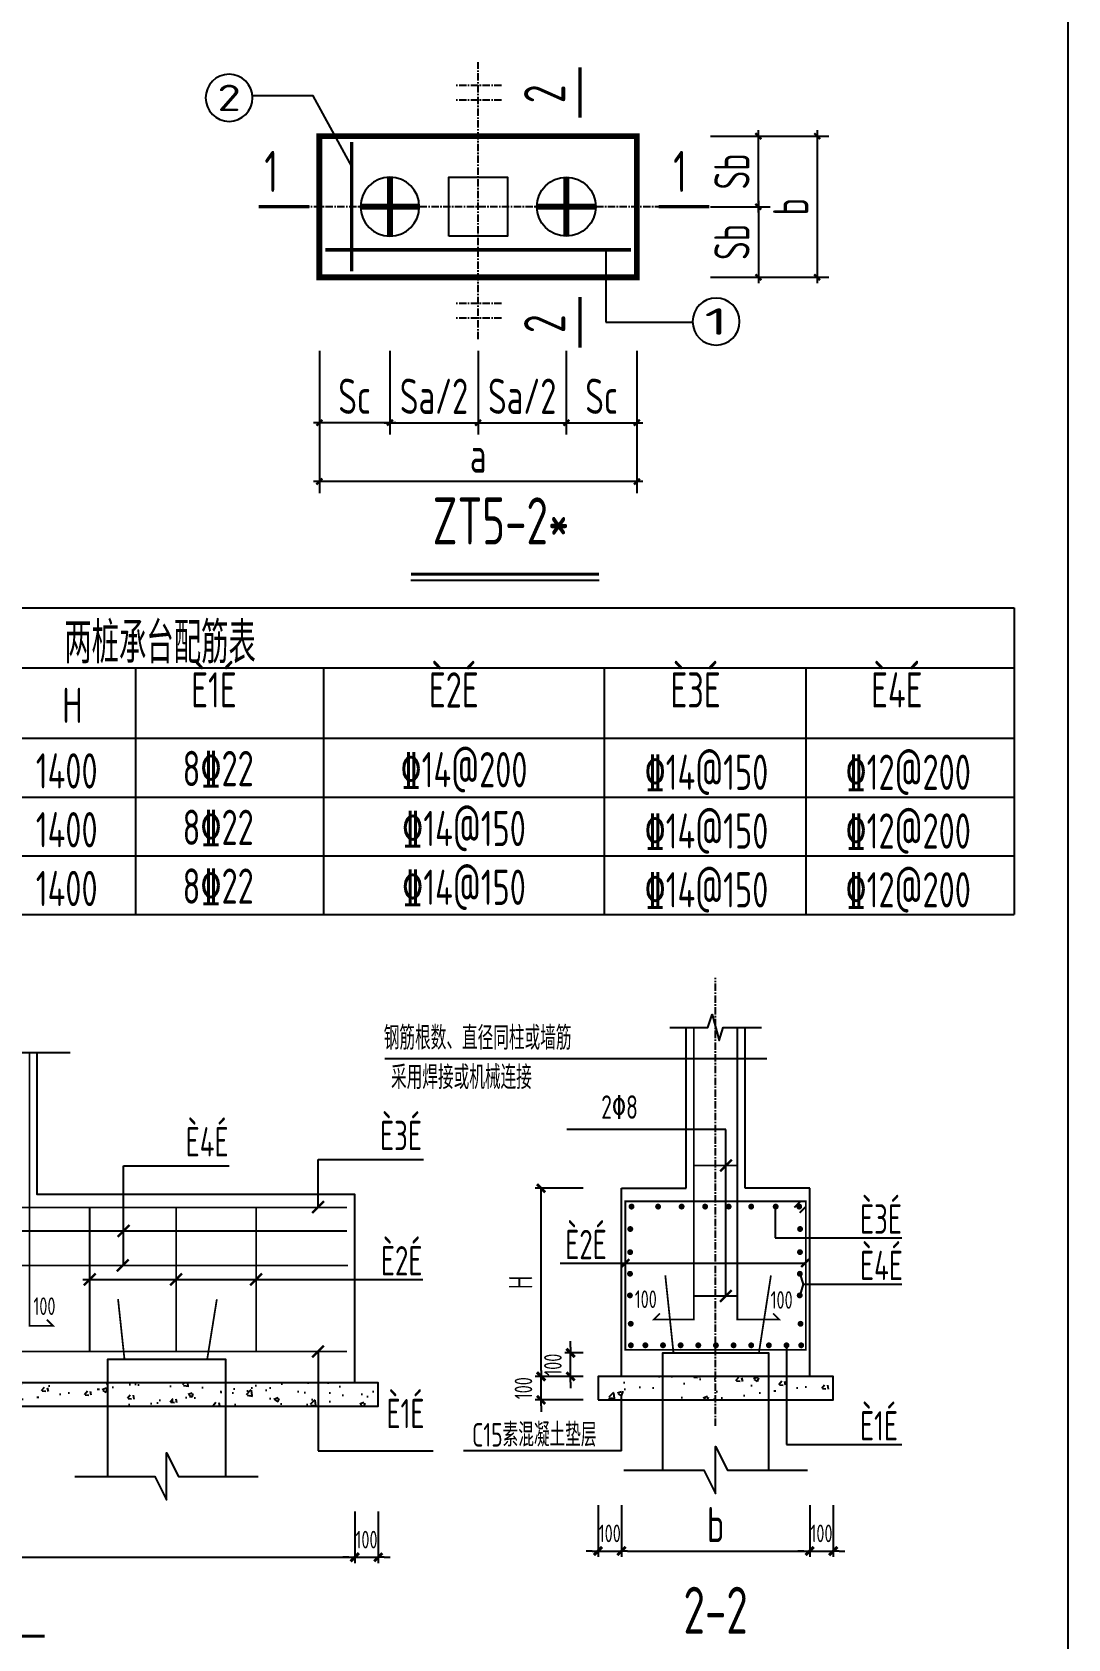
# Model space of a CAD drawing. Extents: x -57409 to 252654, y -8259 to 229119.
# Drawn here: x 235019 to 252632, y 173571 to 200903 of the extents above; entities that cross this region are included whole.
import ezdxf
from ezdxf.enums import TextEntityAlignment as Align

# ---------------------------------------------------------------- set-up
doc = ezdxf.new("R2010")
doc.units = 0
doc.header["$LTSCALE"] = 100
doc.header["$PDMODE"] = 35
doc.header["$PDSIZE"] = 200
doc.linetypes.add('CENTER', pattern=[2, 1.25, -0.25, 0.25, -0.25])
doc.layers.get('0').update_dxf_attribs({"linetype": 'CONTINUOUS'})
doc.layers.get('Defpoints').update_dxf_attribs({"linetype": 'CONTINUOUS'})
for name, color, linetype in [('AXIS', 3, 'CONTINUOUS'), ('AXIS_TEXT', 7, 'CONTINUOUS'), ('B-TEXT', 3, 'CONTINUOUS'), ('COLU1', 2, 'CONTINUOUS'), ('CT', 2, 'CONTINUOUS'), ('ct承台', 2, 'CONTINUOUS'), ('DIM', 3, 'CONTINUOUS'), ('DMARK', 7, 'CONTINUOUS'), ('NOTES', 7, 'CONTINUOUS'), ('paxis', 253, 'CENTER'), ('PILE2', 1, 'CONTINUOUS'), ('TEXT', 2, 'CONTINUOUS'), ('THICK', 6, 'CONTINUOUS'), ('THIN', 7, 'CONTINUOUS'), ('剪力墙', 5, 'CONTINUOUS'), ('大样线', 40, 'CONTINUOUS')]:
    doc.layers.add(name, color=color, linetype=linetype)
doc.layers.add('mis', color=31, linetype='CONTINUOUS', plot=False)
doc.layers.add('rein', color=6, linetype='ByLayer', lineweight=18)
doc.styles.add('COMPLEX', font='tssdeng.shx', dxfattribs={"width": 0.7, "bigfont": 'tssdchn.shx'})
doc.styles.add('Jgcad-DIM', font='tssdeng.shx', dxfattribs={"width": 0.7, "bigfont": 'tssdchn.shx'})
doc.styles.get("Standard").update_dxf_attribs({"font": 'tssdeng.shx', "width": 0.7, "bigfont": 'tssdchn.shx'})
doc.styles.add('TSSD_Dimension', font='tssdeng.shx', dxfattribs={"width": 0.7})
doc.dimstyles.new('TSSD_100_100', dxfattribs={"dimtxt": 300, "dimasz": 100, "dimexe": 100, "dimexo": 250, "dimgap": 100, "dimtad": 1, "dimdec": 0, "dimzin": 0, "dimdsep": 46, "dimtxsty": 'Jgcad-DIM', "dimblk": 'ARCHTICK', "dimblk1": 'ARCHTICK', "dimblk2": 'ARCHTICK', "dimsah": 1, "dimcen": 0, "dimdle": 100, "dimclre": 7, "dimclrt": 7, "dimadec": 3, "dimazin": 0, "dimtfac": 1, "dimtdec": 0, "dimtix": 1, "dimtmove": 2, "dimatfit": 3, "dimfxl": 1, "dimtolj": 1, "dimtzin": 0, "dimarcsym": 0})
doc.dimstyles.new('TSSD_50_100', dxfattribs={"dimtxt": 300, "dimasz": 100, "dimexe": 100, "dimexo": 250, "dimgap": 150, "dimtad": 1, "dimdec": 0, "dimlfac": 0.5, "dimzin": 0, "dimdsep": 46, "dimtxsty": 'TSSD_Dimension', "dimblk": '_tsdbk', "dimcen": 0, "dimdle": 100, "dimclrt": 7, "dimadec": 0, "dimazin": 0, "dimtfac": 1, "dimtdec": 0, "dimtix": 1, "dimtmove": 2, "dimatfit": 3, "dimldrblk": '_tsdbk', "dimfxl": 1, "dimtolj": 1, "dimtzin": 0, "dimarcsym": 0})

# ---------------------------------------------------------------- blocks, each defined once
blk = doc.blocks.new('_AXISO')
blk.add_circle((0, 0), 0.5)
at = {"layer": 'B-TEXT', "style": 'COMPLEX', "width": 1.450893}
blk.add_attdef('A', text='', height=0.56, dxfattribs=at).set_placement((0.249375, -0.28), (0.749375, -0.28), align=Align.FIT)
blk = doc.blocks.new('_ArchTick')
at = {"color": 0, "linetype": 'ByBlock', "const_width": 0.4}
blk.add_lwpolyline([(-0.5, -0.5), (0.5, 0.5)], dxfattribs=at)
blk = doc.blocks.new('*D3002')
at = {"layer": 'Defpoints', "color": 0}
for p in [(242603, 195682), (244103, 195682), (244103, 194259)]:
    blk.add_point(p, dxfattribs=at)
at = {"layer": 'DIM', "color": 7, "lineweight": -2}
for p, q in [((242603, 195482), (242603, 194059)), ((244103, 195482), (244103, 194059))]:
    blk.add_line(p, q, dxfattribs=at)
at = {"layer": 'DIM', "color": 0, "lineweight": -2}
blk.add_line((242503, 194259), (244203, 194259), dxfattribs=at)
at = {"layer": 'DIM', "color": 0, "lineweight": -2, "xscale": 100, "yscale": 100, "zscale": 100, "rotation": 180}
blk.add_blockref('_ArchTick', (242603, 194259), dxfattribs=at)
at = {"layer": 'DIM', "color": 0, "lineweight": -2, "xscale": 100, "yscale": 100, "zscale": 100}
blk.add_blockref('_ArchTick', (244103, 194259), dxfattribs=at)
at = {"layer": 'DIM', "color": 7, "insert": (243353, 194709), "char_height": 600, "attachment_point": 5, "style": 'Jgcad-DIM'}
blk.add_mtext('\\A1;Sa/2', dxfattribs=at)
blk = doc.blocks.new('*D3003')
at = {"layer": 'Defpoints', "color": 0}
for p in [(239903, 194682), (245303, 194682), (239903, 193259)]:
    blk.add_point(p, dxfattribs=at)
at = {"layer": 'DIM', "color": 7, "lineweight": -2}
for p, q in [((239903, 194482), (239903, 193059)), ((245303, 194482), (245303, 193059))]:
    blk.add_line(p, q, dxfattribs=at)
at = {"layer": 'DIM', "color": 0, "lineweight": -2}
blk.add_line((245403, 193259), (239803, 193259), dxfattribs=at)
at = {"layer": 'DIM', "color": 0, "lineweight": -2, "xscale": 100, "yscale": 100, "zscale": 100, "rotation": 180}
blk.add_blockref('_ArchTick', (239903, 193259), dxfattribs=at)
at = {"layer": 'DIM', "color": 0, "lineweight": -2, "xscale": 100, "yscale": 100, "zscale": 100}
blk.add_blockref('_ArchTick', (245303, 193259), dxfattribs=at)
at = {"layer": 'DIM', "color": 7, "insert": (242603, 193709), "char_height": 600, "attachment_point": 5, "style": 'Jgcad-DIM'}
blk.add_mtext('\\A1;a', dxfattribs=at)
blk = doc.blocks.new('*D3004')
at = {"layer": 'Defpoints', "color": 0}
for p in [(239903, 195682), (241103, 195682), (239903, 194259)]:
    blk.add_point(p, dxfattribs=at)
at = {"layer": 'DIM', "color": 7, "lineweight": -2}
for p, q in [((239903, 195482), (239903, 194059)), ((241103, 195482), (241103, 194059))]:
    blk.add_line(p, q, dxfattribs=at)
at = {"layer": 'DIM', "color": 0, "lineweight": -2}
blk.add_line((241203, 194259), (239803, 194259), dxfattribs=at)
at = {"layer": 'DIM', "color": 0, "lineweight": -2, "xscale": 100, "yscale": 100, "zscale": 100, "rotation": 180}
blk.add_blockref('_ArchTick', (239903, 194259), dxfattribs=at)
at = {"layer": 'DIM', "color": 0, "lineweight": -2, "xscale": 100, "yscale": 100, "zscale": 100}
blk.add_blockref('_ArchTick', (241103, 194259), dxfattribs=at)
at = {"layer": 'DIM', "color": 7, "insert": (240503, 194709), "char_height": 600, "attachment_point": 5, "style": 'Jgcad-DIM'}
blk.add_mtext('\\A1;Sc', dxfattribs=at)
blk = doc.blocks.new('*D3005')
at = {"layer": 'Defpoints', "color": 0}
for p in [(241103, 195682), (242603, 195682), (242603, 194259)]:
    blk.add_point(p, dxfattribs=at)
at = {"layer": 'DIM', "color": 7, "lineweight": -2}
for p, q in [((241103, 195482), (241103, 194059)), ((242603, 195482), (242603, 194059))]:
    blk.add_line(p, q, dxfattribs=at)
at = {"layer": 'DIM', "color": 0, "lineweight": -2}
blk.add_line((241003, 194259), (242703, 194259), dxfattribs=at)
at = {"layer": 'DIM', "color": 0, "lineweight": -2, "xscale": 100, "yscale": 100, "zscale": 100, "rotation": 180}
blk.add_blockref('_ArchTick', (241103, 194259), dxfattribs=at)
at = {"layer": 'DIM', "color": 0, "lineweight": -2, "xscale": 100, "yscale": 100, "zscale": 100}
blk.add_blockref('_ArchTick', (242603, 194259), dxfattribs=at)
at = {"layer": 'DIM', "color": 7, "insert": (241853, 194709), "char_height": 600, "attachment_point": 5, "style": 'Jgcad-DIM'}
blk.add_mtext('\\A1;Sa/2', dxfattribs=at)
blk = doc.blocks.new('zdy')
at = {"layer": 'PILE2', "const_width": 100}
for points in [[(0, -500), (0, 500)], [(500, 0), (-500, 0)]]:
    blk.add_lwpolyline(points, dxfattribs=at)
at = {"layer": 'PILE2'}
blk.add_circle((0, 0), 500, dxfattribs=at)
blk = doc.blocks.new('*D3006')
at = {"layer": 'Defpoints', "color": 0}
for p in [(244103, 195682), (245303, 195682), (245303, 194259)]:
    blk.add_point(p, dxfattribs=at)
at = {"layer": 'DIM', "color": 7, "lineweight": -2}
for p, q in [((244103, 195482), (244103, 194059)), ((245303, 195482), (245303, 194059))]:
    blk.add_line(p, q, dxfattribs=at)
at = {"layer": 'DIM', "color": 0, "lineweight": -2}
blk.add_line((244003, 194259), (245403, 194259), dxfattribs=at)
at = {"layer": 'DIM', "color": 0, "lineweight": -2, "xscale": 100, "yscale": 100, "zscale": 100, "rotation": 180}
blk.add_blockref('_ArchTick', (244103, 194259), dxfattribs=at)
at = {"layer": 'DIM', "color": 0, "lineweight": -2, "xscale": 100, "yscale": 100, "zscale": 100}
blk.add_blockref('_ArchTick', (245303, 194259), dxfattribs=at)
at = {"layer": 'DIM', "color": 7, "insert": (244703, 194709), "char_height": 600, "attachment_point": 5, "style": 'Jgcad-DIM'}
blk.add_mtext('\\A1;Sc', dxfattribs=at)
blk = doc.blocks.new('*D3007')
at = {"layer": 'Defpoints', "color": 0}
for p in [(246353, 199133, 0), (247369, 199133), (246353, 197933, 0)]:
    blk.add_point(p, dxfattribs=at)
at = {"layer": 'DIM', "color": 7, "lineweight": -2}
for p, q in [((246553, 199133), (247569, 199133)), ((246553, 197933), (247569, 197933))]:
    blk.add_line(p, q, dxfattribs=at)
at = {"layer": 'DIM', "color": 0, "lineweight": -2}
blk.add_line((247369, 197833), (247369, 199233), dxfattribs=at)
at = {"layer": 'DIM', "color": 0, "lineweight": -2, "xscale": 100, "yscale": 100, "zscale": 100}
for p, rotation in [((247369, 199133), 90), ((247369, 197933), 270)]:
    blk.add_blockref('_ArchTick', p, dxfattribs=dict(at, rotation=rotation))
at = {"layer": 'DIM', "color": 7, "insert": (246919, 198533), "char_height": 600, "attachment_point": 5, "rotation": 90, "style": 'Jgcad-DIM'}
blk.add_mtext('\\A1;Sb', dxfattribs=at)
blk = doc.blocks.new('*D3008')
at = {"layer": 'Defpoints', "color": 0}
for p in [(247353, 199133), (247353, 196733), (248369, 196733)]:
    blk.add_point(p, dxfattribs=at)
at = {"layer": 'DIM', "color": 7, "lineweight": -2}
for p, q in [((247553, 199133), (248569, 199133)), ((247553, 196733), (248569, 196733))]:
    blk.add_line(p, q, dxfattribs=at)
at = {"layer": 'DIM', "color": 0, "lineweight": -2}
blk.add_line((248369, 199233), (248369, 196633), dxfattribs=at)
at = {"layer": 'DIM', "color": 0, "lineweight": -2, "xscale": 100, "yscale": 100, "zscale": 100}
for p, rotation in [((248369, 199133), 90), ((248369, 196733), 270)]:
    blk.add_blockref('_ArchTick', p, dxfattribs=dict(at, rotation=rotation))
at = {"layer": 'DIM', "color": 7, "insert": (247919, 197933), "char_height": 600, "attachment_point": 5, "rotation": 90, "style": 'Jgcad-DIM'}
blk.add_mtext('\\A1;b', dxfattribs=at)
blk = doc.blocks.new('*D3009')
at = {"layer": 'Defpoints', "color": 0}
for p in [(246353, 197933), (246353, 196733), (247369, 196733)]:
    blk.add_point(p, dxfattribs=at)
at = {"layer": 'DIM', "color": 7, "lineweight": -2}
for p, q in [((246553, 197933), (247569, 197933)), ((246553, 196733), (247569, 196733))]:
    blk.add_line(p, q, dxfattribs=at)
at = {"layer": 'DIM', "color": 0, "lineweight": -2}
blk.add_line((247369, 198033), (247369, 196633), dxfattribs=at)
at = {"layer": 'DIM', "color": 0, "lineweight": -2, "xscale": 100, "yscale": 100, "zscale": 100}
for p, rotation in [((247369, 197933), 90), ((247369, 196733), 270)]:
    blk.add_blockref('_ArchTick', p, dxfattribs=dict(at, rotation=rotation))
at = {"layer": 'DIM', "color": 7, "insert": (246919, 197333), "char_height": 600, "attachment_point": 5, "rotation": 90, "style": 'Jgcad-DIM'}
blk.add_mtext('\\A1;Sb', dxfattribs=at)
blk = doc.blocks.new('_tsdbk')
blk.add_line((-1, 0), (0, 0))
at = {"const_width": 0.5}
blk.add_lwpolyline([(-0.7, -0.7), (0.7, 0.7)], dxfattribs=at)
blk = doc.blocks.new('*D3010')
at = {"layer": 'Defpoints', "color": 0}
for p in [(227705, 175986), (240505, 175986), (240505, 174959)]:
    blk.add_point(p, dxfattribs=at)
at = {"layer": 'DIM', "color": 0, "lineweight": -2}
for p, q in [((227705, 175736), (227705, 174859)), ((240505, 175736), (240505, 174859)), ((227805, 174959), (240405, 174959))]:
    blk.add_line(p, q, dxfattribs=at)
at = {"layer": 'DIM', "color": 0, "lineweight": -2, "xscale": 100, "yscale": 100, "zscale": 100, "rotation": 180}
blk.add_blockref('_tsdbk', (227705, 174959), dxfattribs=at)
at = {"layer": 'DIM', "color": 0, "lineweight": -2, "xscale": 100, "yscale": 100, "zscale": 100}
blk.add_blockref('_tsdbk', (240505, 174959), dxfattribs=at)
at = {"layer": 'DIM', "color": 7, "insert": (234105, 175409), "char_height": 600, "attachment_point": 5, "style": 'TSSD_Dimension'}
blk.add_mtext('\\A1;a', dxfattribs=at)
blk = doc.blocks.new('*D3015')
at = {"layer": 'Defpoints', "color": 0}
for p in [(240505, 175986), (240905, 175986), (240905, 174959)]:
    blk.add_point(p, dxfattribs=at)
at = {"layer": 'DIM', "color": 0, "lineweight": -2}
for p, q in [((240505, 175736), (240505, 174859)), ((240905, 175736), (240905, 174859)), ((240405, 174959), (240305, 174959)), ((240505, 174959), (240905, 174959)), ((241005, 174959), (241105, 174959))]:
    blk.add_line(p, q, dxfattribs=at)
at = {"layer": 'DIM', "color": 0, "lineweight": -2, "xscale": 100, "yscale": 100, "zscale": 100}
blk.add_blockref('_tsdbk', (240505, 174959), dxfattribs=at)
at = {"layer": 'DIM', "color": 0, "lineweight": -2, "xscale": 100, "yscale": 100, "zscale": 100, "rotation": 180}
blk.add_blockref('_tsdbk', (240905, 174959), dxfattribs=at)
at = {"layer": 'DIM', "color": 7, "insert": (240705, 175259), "char_height": 300, "attachment_point": 5, "style": 'TSSD_Dimension'}
blk.add_mtext('\\A1;100', dxfattribs=at)
blk = doc.blocks.new('*D3016')
at = {"layer": 'Defpoints', "color": 0}
for p in [(248242, 176093), (248642, 176093), (248642, 175065)]:
    blk.add_point(p, dxfattribs=at)
at = {"layer": 'DIM', "color": 0, "lineweight": -2}
for p, q in [((248242, 175843), (248242, 174965)), ((248642, 175843), (248642, 174965)), ((248142, 175065), (248042, 175065)), ((248242, 175065), (248642, 175065)), ((248742, 175065), (248842, 175065))]:
    blk.add_line(p, q, dxfattribs=at)
at = {"layer": 'DIM', "color": 0, "lineweight": -2, "xscale": 100, "yscale": 100, "zscale": 100}
blk.add_blockref('_tsdbk', (248242, 175065), dxfattribs=at)
at = {"layer": 'DIM', "color": 0, "lineweight": -2, "xscale": 100, "yscale": 100, "zscale": 100, "rotation": 180}
blk.add_blockref('_tsdbk', (248642, 175065), dxfattribs=at)
at = {"layer": 'DIM', "color": 7, "insert": (248442, 175365), "char_height": 300, "attachment_point": 5, "style": 'TSSD_Dimension'}
blk.add_mtext('\\A1;100', dxfattribs=at)
blk = doc.blocks.new('*D3017')
at = {"layer": 'Defpoints', "color": 0}
for p in [(243674, 181235), (244642, 181235), (244642, 178035)]:
    blk.add_point(p, dxfattribs=at)
at = {"layer": 'DIM', "color": 0, "lineweight": -2}
for p, q in [((244392, 181235), (243574, 181235)), ((243674, 178135), (243674, 181135)), ((244392, 178035), (243574, 178035))]:
    blk.add_line(p, q, dxfattribs=at)
at = {"layer": 'DIM', "color": 0, "lineweight": -2, "xscale": 100, "yscale": 100, "zscale": 100}
for p, rotation in [((243674, 181235), 90), ((243674, 178035), 270)]:
    blk.add_blockref('_tsdbk', p, dxfattribs=dict(at, rotation=rotation))
at = {"layer": 'DIM', "color": 7, "insert": (243324, 179635), "char_height": 400, "attachment_point": 5, "rotation": 90, "style": 'TSSD_Dimension'}
blk.add_mtext('\\A1;H', dxfattribs=at)
blk = doc.blocks.new('*D3018')
at = {"layer": 'Defpoints', "color": 0}
for p in [(244175, 178435), (244642, 178435), (244642, 178035)]:
    blk.add_point(p, dxfattribs=at)
at = {"layer": 'DIM', "color": 0, "lineweight": -2}
for p, q in [((244175, 178535), (244175, 178635)), ((244392, 178435), (244075, 178435)), ((244175, 178035), (244175, 178435)), ((244392, 178035), (244075, 178035)), ((244175, 177935), (244175, 177835))]:
    blk.add_line(p, q, dxfattribs=at)
at = {"layer": 'DIM', "color": 0, "lineweight": -2, "xscale": 100, "yscale": 100, "zscale": 100}
for p, rotation in [((244175, 178435), 270), ((244175, 178035), 90)]:
    blk.add_blockref('_tsdbk', p, dxfattribs=dict(at, rotation=rotation))
at = {"layer": 'DIM', "color": 7, "insert": (243875, 178235), "char_height": 300, "attachment_point": 5, "rotation": 90, "style": 'TSSD_Dimension'}
blk.add_mtext('\\A1;100', dxfattribs=at)
blk = doc.blocks.new('*D3019')
at = {"layer": 'Defpoints', "color": 0}
for p in [(243674, 178035), (244642, 178035), (244642, 177635)]:
    blk.add_point(p, dxfattribs=at)
at = {"layer": 'DIM', "color": 0, "lineweight": -2}
for p, q in [((243674, 178135), (243674, 178235)), ((244392, 178035), (243574, 178035)), ((243674, 177635), (243674, 178035)), ((244392, 177635), (243574, 177635)), ((243674, 177535), (243674, 177435))]:
    blk.add_line(p, q, dxfattribs=at)
at = {"layer": 'DIM', "color": 0, "lineweight": -2, "xscale": 100, "yscale": 100, "zscale": 100}
for p, rotation in [((243674, 178035), 270), ((243674, 177635), 90)]:
    blk.add_blockref('_tsdbk', p, dxfattribs=dict(at, rotation=rotation))
at = {"layer": 'DIM', "color": 7, "insert": (243374, 177835), "char_height": 300, "attachment_point": 5, "rotation": 90, "style": 'TSSD_Dimension'}
blk.add_mtext('\\A1;100', dxfattribs=at)
blk = doc.blocks.new('*D3020')
at = {"layer": 'Defpoints', "color": 0}
for p in [(244642, 176093), (245042, 176093), (245042, 175065)]:
    blk.add_point(p, dxfattribs=at)
at = {"layer": 'DIM', "color": 0, "lineweight": -2}
for p, q in [((244642, 175843), (244642, 174965)), ((245042, 175843), (245042, 174965)), ((244542, 175065), (244442, 175065)), ((244642, 175065), (245042, 175065)), ((245142, 175065), (245242, 175065))]:
    blk.add_line(p, q, dxfattribs=at)
at = {"layer": 'DIM', "color": 0, "lineweight": -2, "xscale": 100, "yscale": 100, "zscale": 100}
blk.add_blockref('_tsdbk', (244642, 175065), dxfattribs=at)
at = {"layer": 'DIM', "color": 0, "lineweight": -2, "xscale": 100, "yscale": 100, "zscale": 100, "rotation": 180}
blk.add_blockref('_tsdbk', (245042, 175065), dxfattribs=at)
at = {"layer": 'DIM', "color": 7, "insert": (244842, 175365), "char_height": 300, "attachment_point": 5, "style": 'TSSD_Dimension'}
blk.add_mtext('\\A1;100', dxfattribs=at)
blk = doc.blocks.new('*D3021')
at = {"layer": 'Defpoints', "color": 0}
for p in [(245042, 176093), (248242, 176093), (248242, 175065)]:
    blk.add_point(p, dxfattribs=at)
at = {"layer": 'DIM', "color": 0, "lineweight": -2}
for p, q in [((245042, 175843), (245042, 174965)), ((248242, 175843), (248242, 174965)), ((245142, 175065), (248142, 175065))]:
    blk.add_line(p, q, dxfattribs=at)
at = {"layer": 'DIM', "color": 0, "lineweight": -2, "xscale": 100, "yscale": 100, "zscale": 100, "rotation": 180}
blk.add_blockref('_tsdbk', (245042, 175065), dxfattribs=at)
at = {"layer": 'DIM', "color": 0, "lineweight": -2, "xscale": 100, "yscale": 100, "zscale": 100}
blk.add_blockref('_tsdbk', (248242, 175065), dxfattribs=at)
at = {"layer": 'DIM', "color": 7, "insert": (246642, 175515), "char_height": 600, "attachment_point": 5, "style": 'TSSD_Dimension'}
blk.add_mtext('\\A1;b', dxfattribs=at)

msp = doc.modelspace()

# ---------------------------------------------------------------- hatches: boundary and pattern name
at = {"layer": 'ct承台'}
h = msp.add_hatch(dxfattribs=at)
h.set_pattern_fill('AR-CONC', color=256, scale=4, style=0)
h.set_pattern_definition([(50, (-684552.2, -5351921.45), (728.738676, -63.75634), [76.2, -838.2]), (355, (-684552.2, -5351921.45), (-140.9713, 764.22657), [60.96, -670.56]), (100.451, (-684491.46, -5351926.76), (587.77001, 700.46675), [64.76, -712.36]), (46.1842, (-684552.2, -5351718.25), (1084.31616, -168.16931), [114.3, -1257.3]), (96.6356, (-684461.8, -5351732.3), (949.61694, 989.70222), [97.14, -1068.54]), (351.184, (-684552.2, -5351718.2), (949.61842, 989.70047), [91.44, -1005.84]), (21, (-684450.6, -5351769.05), (606.45952, -409.062074), [76.2, -838.2]), (326, (-684450.6, -5351769.05), (247.20811, 736.75186), [60.96, -670.56]), (71.4514, (-684400.05, -5351803.1), (853.66596, 327.69143), [64.76, -712.36]), (37.5, (-684552.2, -5351921.45), (12.354413, 338.220155), [0, -662.432, 0, -680.72, 0, -673.1]), (7.5, (-684552.2, -5351921.45), (267.27865, 400.7223), [0, -388.112, 0, -647.192, 0, -256.54]), (327.5, (-684778.76, -5351921.45), (542.362381, -22.914976), [0, -254, 0, -792.48, 0, -1051.56]), (317.5, (-684880.36, -5351921.45), (592.516726, 101.705964), [0, -330.2, 0, -526.288, 0, -746.76])])
h.paths.add_polyline_path([(244641.9, 177635), (248641.9, 177635), (248641.9, 178035), (244641.9, 178035)])
h = msp.add_hatch(dxfattribs=at)
h.set_pattern_fill('AR-CONC', color=256, scale=4, style=0)
h.set_pattern_definition([(50, (-697089, -5352027.8), (728.738676, -63.75634), [76.2, -838.2]), (355, (-697089, -5352027.8), (-140.9713, 764.22657), [60.96, -670.56]), (100.451, (-697028.3, -5352033.14), (587.77001, 700.46675), [64.76, -712.36]), (46.1842, (-697089, -5351824.6), (1084.31616, -168.16931), [114.3, -1257.3]), (96.6356, (-696998.6, -5351838.6), (949.61694, 989.70222), [97.14, -1068.54]), (351.184, (-697089, -5351824.6), (949.61842, 989.70047), [91.44, -1005.84]), (21, (-696987.4, -5351875.4), (606.45952, -409.062074), [76.2, -838.2]), (326, (-696987.4, -5351875.4), (247.20811, 736.75186), [60.96, -670.56]), (71.4514, (-696936.9, -5351909.5), (853.66596, 327.69143), [64.76, -712.36]), (37.5, (-697089, -5352027.83), (12.354413, 338.220155), [0, -662.432, 0, -680.72, 0, -673.1]), (7.5, (-697089, -5352027.83), (267.27865, 400.7223), [0, -388.112, 0, -647.192, 0, -256.54]), (327.5, (-697315.58, -5352027.83), (542.362381, -22.914976), [0, -254, 0, -792.48, 0, -1051.56]), (317.5, (-697417.2, -5352027.83), (592.516726, 101.705964), [0, -330.2, 0, -526.288, 0, -746.76])])
h.paths.add_polyline_path([(227305.1, 177528.6), (240905.1, 177528.6), (240905.1, 177928.6), (227305.1, 177928.6)])

# ---------------------------------------------------------------- linework, layer by layer
for p, q in [((225082.1, 191109), (251720.3, 191109)), ((251720.3, 191109), (251720.3, 188891.4)), ((225082.1, 190091.4), (251720.3, 190091.4)), ((236776.1, 190091.4), (236776.1, 188891.4)), ((239976.1, 190091.4), (239976.1, 188891.4)), ((244744.8, 190091.4), (244744.8, 188891.4)), ((248176.2, 190091.4), (248176.2, 188891.4)), ((225082.1, 188891.4), (251720.3, 188891.4)), ((225082.1, 188891.4), (251720.3, 188891.4)), ((236776.1, 188891.4), (236776.1, 185891.4)), ((239976.1, 188891.4), (239976.1, 185891.4)), ((244744.8, 188891.4), (244744.8, 185891.4)), ((248176.2, 188891.4), (248176.2, 185891.4)), ((251720.3, 188891.4), (251720.3, 185891.4)), ((225082.1, 187891.4), (251720.3, 187891.4)), ((225082.1, 186891.4), (251720.3, 186891.4)), ((225082.1, 185891.4), (251720.3, 185891.4)), ((245039.2, 176770.1, -1522.3), (245039.2, 177715.5, -1522.3)), ((245039.2, 176770.1, -1522.3), (242356.2, 176770.1, -1522.3))]:
    msp.add_line(p, q)
at = {"layer": 'COLU1', "elevation": 0}
msp.add_lwpolyline([(242103, 197433.2), (242103, 198433.2), (243103, 198433.2), (243103, 197433.2)], close=True, dxfattribs=at)
at = {"layer": 'CT', "color": 2, "const_width": 100}
msp.add_lwpolyline([(245303, 199133.2), (245303, 196733.2), (239903, 196733.2), (239903, 199133.2)], close=True, dxfattribs=at)
at = {"layer": 'mis'}
msp.add_lwpolyline([(23132, 229118.7), (252632, 229118.7), (252632, -6908), (23132, -6908)], close=True, dxfattribs=at)
at = {"layer": 'paxis'}
for p, q in [((242603, 195677.7), (242603, 200392.8)), ((246533.5, 197933.2), (238872.4, 197933.2)), ((246641.9, 177192, -761.2), (246641.9, 184816.2, -761.2))]:
    msp.add_line(p, q, dxfattribs=at)
at = {"layer": 'rein'}
for points, const_width in [([(240453.4, 196833.2), (240453.4, 199033.2)], 60), ([(240003, 197197.9), (245203, 197197.9)], 60), ([(235269, 179001.7), (235375.1, 178895.6), (234975.1, 178895.6), (234975.1, 183543.3)], 30), ([(236588.8, 178328.6), (236479.5, 179353.2)], 30), ([(237996, 178328.6), (238159.8, 179348.1)], 30)]:
    msp.add_lwpolyline(points, dxfattribs=dict(at, const_width=const_width))
at = {"layer": 'rein', "const_width": 30}
for points, elevation in [([(245695.9, 179108.1), (245589.8, 179002), (246271.9, 179002), (246271.9, 183972.4)], -761.2), ([(247618.9, 179108.1), (247725, 179002), (247011.9, 179002), (247011.9, 183972.4)], -761.2), ([(246271.9, 181623.3), (247011.9, 181623.3)], -761.2), ([(245098.5, 181014.4), (248174.9, 181014.4)], -1522.3), ([(247981.1, 180910.5), (248085.1, 181014.4), (248176.9, 181014.4), (248176.9, 178487.9), (245106.9, 178487.9), (245106.9, 181014.4), (248176.9, 181014.4), (248176.9, 180922.5), (248073, 180818.6)], -1522.3), ([(227835.1, 180908), (240375.1, 180908)], -761.2), ([(235997.7, 178458.6), (235997.7, 180908)], -761.2), ([(237467.7, 178458.6), (237467.7, 180908)], -761.2), ([(238827.8, 178458.6), (238827.8, 180908)], -761.2), ([(227835.1, 180509.2), (240375.1, 180509.2)], -761.2), ([(227847.5, 179923.6), (240387.5, 179923.6)], -761.2), ([(245925.6, 178435), (245786.3, 179752.9)], -761.2), ([(247377.9, 178435), (247582.5, 179752.9)], -761.2), ([(246271.9, 179402.7), (247011.9, 179402.7)], -761.2), ([(227835.1, 178458.6), (240375.1, 178458.6)], -761.2)]:
    msp.add_lwpolyline(points, dxfattribs=dict(at, elevation=elevation))
at = {"layer": 'rein', "const_width": 50, "elevation": -761.2}
for points in [[(245186.7, 180924.2, -1), (245236.7, 180924.2, -1)], [(245638.6, 180924.2, -1), (245688.6, 180924.2, -1)], [(246038.6, 180924.2, -1), (246088.6, 180924.2, -1)], [(246438.6, 180924.2, -1), (246488.6, 180924.2, -1)], [(246838.6, 180924.2, -1), (246888.6, 180924.2, -1)], [(247222.1, 180924.2, -1), (247272.1, 180924.2, -1)], [(247638.6, 180924.2, -1), (247688.6, 180924.2, -1)], [(248038.6, 180924.2, -1), (248088.6, 180924.2, -1)], [(245165.8, 180542.9, 1), (245215.8, 180542.9, 1)], [(248053.6, 180542.9, 1), (248103.6, 180542.9, 1)], [(245163.7, 180149.7, 1), (245213.7, 180149.7, 1)], [(248051.4, 180149.7, 1), (248101.4, 180149.7, 1)], [(245161.5, 179781.5, 1), (245211.5, 179781.5, 1)], [(248049.3, 179781.5, 1), (248099.3, 179781.5, 1)], [(245159.4, 179413.3, 1), (245209.4, 179413.3, 1)], [(248047.1, 179413.3, 1), (248097.1, 179413.3, 1)], [(245173.8, 178931, 1), (245223.8, 178931, 1)], [(248061.5, 178931, 1), (248111.5, 178931, 1)], [(245176, 178564.6, 1), (245226, 178564.6, 1)], [(245422.2, 178564.6, 1), (245472.2, 178564.6, 1)], [(245722.2, 178564.6, 1), (245772.2, 178564.6, 1)], [(246022.2, 178564.6, 1), (246072.2, 178564.6, 1)], [(246322.2, 178564.6, 1), (246372.2, 178564.6, 1)], [(246622.2, 178564.6, 1), (246672.2, 178564.6, 1)], [(246922.2, 178564.6, 1), (246972.2, 178564.6, 1)], [(247222.2, 178564.6, 1), (247272.2, 178564.6, 1)], [(247522.2, 178564.6, 1), (247572.2, 178564.6, 1)], [(247822.2, 178564.6, 1), (247872.2, 178564.6, 1)], [(248072.2, 178564.6, 1), (248122.2, 178564.6, 1)]]:
    msp.add_lwpolyline(points, format="xyb", close=True, dxfattribs=at)
at = {"layer": 'THICK'}
msp.add_line((241459.4, 191583, 761.2), (244659.4, 191583, 761.2), dxfattribs=at)
for points, const_width in [([(244334.8, 199445.6), (244334.8, 200306.7)], 60), ([(239733.5, 197933.2), (238872.4, 197933.2)], 60), ([(245672.4, 197933.2), (246533.5, 197933.2)], 60), ([(244334.8, 195534.9), (244334.8, 196395.9)], 60), ([(232833.8, 173618.8), (235233.8, 173618.8)], 50)]:
    msp.add_lwpolyline(points, dxfattribs=dict(at, const_width=const_width))
at = {"layer": 'THICK', "const_width": 50, "elevation": 761.2}
msp.add_lwpolyline([(241459.4, 191683), (244659.4, 191683)], dxfattribs=at)
at = {"layer": 'THIN', "linetype": 'CENTER'}
for p, q in [((243003, 199992.8), (242203, 199992.8)), ((243003, 199742.8), (242203, 199742.8)), ((243003, 196288), (242203, 196288)), ((243003, 196038), (242203, 196038))]:
    msp.add_line(p, q, dxfattribs=at)
at = {"layer": 'THIN'}
for p, q in [((244772.3, 197197.9), (244772.3, 195968.9)), ((244772.3, 195968.9), (246251.1, 195968.9)), ((246141.9, 181235, -761.2), (246141.9, 183972.4, -761.2)), ((247141.9, 181235, -761.2), (247141.9, 183972.4, -761.2)), ((246817.2, 182235, -761.2), (244114.3, 182235, -761.2)), ((246817.2, 179402.7, -761.2), (246817.2, 182235, -761.2)), ((236574.6, 181618, -761.2), (238370.6, 181618, -761.2)), ((236574.6, 179923.6, -761.2), (236574.6, 181618, -761.2)), ((239880.2, 181725.1), (241676.3, 181725.1)), ((239880.2, 180908), (239880.2, 181725.1)), ((245041.9, 178035, -761.2), (245041.9, 181235, -761.2)), ((245041.9, 181235, -761.2), (246141.9, 181235, -761.2)), ((248241.9, 181235, -761.2), (247141.9, 181235, -761.2)), ((248241.9, 178035, -761.2), (248241.9, 181235, -761.2)), ((247653.6, 180942.4, -761.2), (247653.6, 180394.8, -761.2)), ((247653.6, 180394.8, -761.2), (249807.6, 180394.8, -761.2)), ((243997.4, 179961.9, -761.2), (248164.7, 179961.9, -761.2)), ((235879.8, 179685.6, -761.2), (239439.1, 179685.6, -761.2)), ((239297, 179685.6, -761.2), (241660.2, 179685.6, -761.2)), ((248128.6, 179605.6, -761.2), (249807.6, 179605.6, -761.2)), ((247847, 178565, -761.2), (247847, 176878.2, -761.2)), ((239880.2, 178458.6), (239880.2, 176771.8)), ((247847, 176878.2, -761.2), (249807.6, 176878.2, -761.2)), ((239880.2, 176771.8), (241840.8, 176771.8))]:
    msp.add_line(p, q, dxfattribs=at)
for points in [[(240453.4, 198615.9), (239797.5, 199821.5), (238767, 199821.5)], [(232545.1, 183543.3), (233905.1, 183543.3), (234105.1, 183143.3), (234105.1, 183943.3), (234305.1, 183543.3), (235665.1, 183543.3)], [(240505.1, 177928.6), (240505.1, 181128.6), (235305.1, 181128.6), (235105.1, 181128.6), (235105.1, 183543.3)], [(236305.1, 176335), (236305.1, 178328.6), (238305.1, 178328.6), (238305.1, 176335)], [(235745.1, 176335), (237105.1, 176335), (237305.1, 175935), (237305.1, 176735), (237505.1, 176335), (238865.1, 176335)]]:
    msp.add_lwpolyline(points, dxfattribs=at)
for points, elevation in [([(245861.9, 183972.4), (246511.9, 183972.4), (246581.9, 184192.4), (246701.9, 183752.4), (246771.9, 183972.4), (247421.9, 183972.4)], -1522.3), ([(241016.7, 183444.7), (247511.9, 183444.7)], -761.2), ([(245741.9, 176441.4), (245741.9, 178435), (247541.9, 178435), (247541.9, 176441.4)], -761.2), ([(245081.9, 176441.4), (246441.9, 176441.4), (246641.9, 176041.4), (246641.9, 176841.4), (246841.9, 176441.4), (248201.9, 176441.4)], -761.2)]:
    msp.add_lwpolyline(points, dxfattribs=dict(at, elevation=elevation))
at = {"layer": 'THIN', "const_width": 40, "elevation": -761.2}
for points in [[(246717.2, 181523.3), (246917.2, 181723.3)], [(236474.6, 180409.2), (236674.6, 180609.2)], [(236461, 179823.6), (236661, 180023.6)], [(245039, 179894), (245174.8, 180029.7)], [(248096.8, 179894), (248232.5, 180029.7)], [(235897.7, 179585.6), (236097.7, 179785.6)], [(237367.7, 179585.6), (237567.7, 179785.6)], [(238727.8, 179585.6), (238927.8, 179785.6)], [(246717.2, 179302.7), (246917.2, 179502.7)]]:
    msp.add_lwpolyline(points, dxfattribs=at)
at = {"layer": 'THIN', "const_width": 40}
for points in [[(239780.2, 180815.7), (239980.2, 181015.7)], [(239780.2, 178358.6), (239980.2, 178558.6)]]:
    msp.add_lwpolyline(points, dxfattribs=at)
at = {"layer": 'THIN', "elevation": -761.2}
msp.add_lwpolyline([(244641.9, 177635), (248641.9, 177635), (248641.9, 178035), (244641.9, 178035)], close=True, dxfattribs=at)
at = {"layer": 'THIN'}
msp.add_lwpolyline([(227305.1, 177528.6), (240905.1, 177528.6), (240905.1, 177928.6), (227305.1, 177928.6)], close=True, dxfattribs=at)
at = {"layer": '大样线'}
for p, q in [((248128.6, 179605.6, -761.2), (248072.1, 179413.3, -761.2)), ((248074.3, 179781.5, -761.2), (248128.6, 179605.6, -761.2))]:
    msp.add_line(p, q, dxfattribs=at)

# ---------------------------------------------------------------- block references
at = {"layer": 'AXIS', "linetype": 'ByBlock'}
ref = msp.add_blockref('_AXISO', (238368.7, 199785.4), dxfattribs=dict(at, xscale=-800, yscale=800, zscale=800, rotation=180))
ref.add_attrib('A', '2', dxfattribs={"layer": 'AXIS_TEXT', "height": 448, "style": 'COMPLEX', "width": 1.658163}).set_placement((238168.7, 199561.4), (238568.7, 199561.4), align=Align.FIT)
ref = msp.add_blockref('_AXISO', (246650.9, 195979.8), dxfattribs=dict(at, xscale=-800, yscale=800, zscale=800, rotation=180))
ref.add_attrib('A', '1', dxfattribs={"layer": 'AXIS_TEXT', "height": 448, "style": 'COMPLEX', "width": 2.579365}).set_placement((246450.9, 195755.8), (246850.9, 195755.8), align=Align.FIT)
at = {"layer": '剪力墙', "xscale": -1}
msp.add_blockref('zdy', (241103, 197933.2, 0), dxfattribs=at)
at = {"layer": '剪力墙'}
msp.add_blockref('zdy', (244103, 197933.2, 0), dxfattribs=at)

# ---------------------------------------------------------------- texts
at = {"layer": 'DMARK', "width": 0.7}
msp.add_text('C15素混凝土垫层', height=400, dxfattribs=at).set_placement((242500.2, 176841.7, -1522.3))
at = {"layer": 'NOTES', "width": 0.7}
for s, height, p in [('钢筋根数、直径同柱或墙筋', 400, (240998.6, 183593, -761.2)), ('采用焊接或机械连接', 400, (241122.4, 182922.7, -761.2)), ('%%2004%%201', 500, (237629.2, 181776.4, -761.2)), ('%%2003%%201', 500, (240934.8, 181883.5)), ('%%2003%%201', 500, (249097.1, 180461.7, -761.2)), ('%%2002%%201', 500, (244084.2, 180028.8, -761.2)), ('%%2002%%201', 500, (240949.6, 179752.6, -761.2)), ('%%2004%%201', 500, (249097.1, 179672.6, -761.2)), ('%%2001%%201', 500, (249097.1, 176945.1, -761.2))]:
    msp.add_text(s, height=height, dxfattribs=at).set_placement(p)
for s, height, p in [('2%%1308', 400, (245320.7, 182297.8, -761.2)), ('100', 300, (245641.9, 179108.2, -761.2)), ('%%2001%%201', 500, (241690.8, 177003.8))]:
    msp.add_text(s, height=height, dxfattribs=at).set_placement(p, align=Align.BOTTOM_RIGHT)
for p in [(235040.6, 178989.7), (247577.4, 179096.1, -761.2)]:
    msp.add_text('100', height=300, dxfattribs=at).set_placement(p, align=Align.BOTTOM_LEFT)
at = {"layer": 'TEXT', "width": 0.7}
for p in [(244084.8, 199693.8), (244084.8, 195783.1)]:
    msp.add_text('2', height=700, rotation=90, dxfattribs=at).set_placement(p)
for p in [(238968.2, 198183.2), (245920.7, 198183.2)]:
    msp.add_text('1', height=700, dxfattribs=at).set_placement(p)
for s, p in [('ZT5-2*', (242991.6, 191948.2, 761.2)), ('2-2', (246641.9, 173417.3, -761.2))]:
    msp.add_text(s, height=800, dxfattribs=at).set_placement(p, align=Align.BOTTOM_CENTER)
for s, height, p in [('两桩承台配筋表', 700, (237193.8, 190551.4)), ('H', 600, (235704.4, 189452.4)), ('1400', 600, (235607, 188336.2)), ('8%%13222', 600, (238182.6, 188377)), ('%%13214@200', 600, (242363, 188359.9)), ('%%13214@150', 600, (246485.7, 188316.9)), ('%%13212@200', 600, (249917.1, 188316.9)), ('1400', 600, (235607, 187336.2)), ('8%%13222', 600, (238182.6, 187377)), ('%%13214@150', 600, (242363, 187359.9)), ('%%13214@150', 600, (246485.7, 187316.9)), ('%%13212@200', 600, (249917.1, 187316.9)), ('8%%13222', 600, (238182.6, 186377)), ('%%13214@150', 600, (242363, 186359.9)), ('%%13214@150', 600, (246485.7, 186316.9)), ('%%13212@200', 600, (249917.1, 186316.9)), ('1400', 600, (235607, 186336.2))]:
    msp.add_text(s, height=height, dxfattribs=at).set_placement(p, align=Align.MIDDLE)
for s, p in [('%%2001%%201', (238498.2, 189233.1)), ('%%2002%%201', (242613.8, 189233.1)), ('%%2003%%201', (246729.5, 189233.1)), ('%%2004%%201', (250161, 189233.1))]:
    msp.add_text(s, height=600, dxfattribs=at).set_placement(p, align=Align.BOTTOM_RIGHT)

# ---------------------------------------------------------------- dimensions: what is measured, and where the dimension line sits
at = {"layer": 'DIM'}
for base, p1, p2, text, dimstyle, override, picture, middle in [((247369.4, 199133.2, 0), (246352.8, 197933.2), (246352.8, 199133.2), 'Sb', 'TSSD_100_100', {"dimtxt": 600, "dimexe": 200, "dimexo": 200, "dimgap": 150}, '*D3007', (246919.4, 198533.2, 0)), ((248369.4, 196733.2), (247352.8, 199133.2), (247352.8, 196733.2), 'b', 'TSSD_100_100', {"dimtxt": 600, "dimexe": 200, "dimexo": 200, "dimgap": 150}, '*D3008', (247919.4, 197933.2)), ((247369.4, 196733.2), (246352.8, 197933.2), (246352.8, 196733.2), 'Sb', 'TSSD_100_100', {"dimtxt": 600, "dimexe": 200, "dimexo": 200, "dimgap": 150}, '*D3009', (246919.4, 197333.2)), ((243673.8, 181235, -761.2), (244641.9, 178035, -761.2), (244641.9, 181235, -761.2), 'H', 'TSSD_50_100', {"dimtxt": 400, "dimlfac": 0.25}, '*D3017', (243323.8, 179635, -761.2))]:
    dim = msp.add_linear_dim(base=base, p1=p1, p2=p2, angle=90, text=text, dimstyle=dimstyle, override=override, dxfattribs=at)
    dim.commit()
    dim.dimension.update_dxf_attribs({"geometry": picture, "text_midpoint": middle})
for base, p1, p2, text, dimstyle, override, picture, middle in [((239903, 194259.2), (241103, 195681.8), (239903, 195681.8), 'Sc', 'TSSD_100_100', {"dimtxt": 600, "dimexe": 200, "dimexo": 200, "dimgap": 150}, '*D3004', (240503, 194709.2)), ((242603, 194259.2), (241103, 195681.8), (242603, 195681.8), 'Sa/2', 'TSSD_100_100', {"dimtxt": 600, "dimexe": 200, "dimexo": 200, "dimgap": 150}, '*D3005', (241853, 194709.2)), ((244103, 194259.2), (242603, 195681.8), (244103, 195681.8), 'Sa/2', 'TSSD_100_100', {"dimtxt": 600, "dimexe": 200, "dimexo": 200, "dimgap": 150}, '*D3002', (243353, 194709.2)), ((245303, 194259.2), (244103, 195681.8), (245303, 195681.8), 'Sc', 'TSSD_100_100', {"dimtxt": 600, "dimexe": 200, "dimexo": 200, "dimgap": 150}, '*D3006', (244703, 194709.2)), ((239903, 193259.2), (245303, 194681.8), (239903, 194681.8), 'a', 'TSSD_100_100', {"dimtxt": 600, "dimexe": 200, "dimexo": 200, "dimgap": 150}, '*D3003', (242603, 193709.2)), ((248241.9, 175065.1, -761.2), (245041.9, 176092.8, -761.2), (248241.9, 176092.8, -761.2), 'b', 'TSSD_50_100', {"dimtxt": 600, "dimgap": 150, "dimlfac": 0.25}, '*D3021', (246641.9, 175515.1, -761.2)), ((240505.1, 174958.7), (227705.1, 175986.4), (240505.1, 175986.4), 'a', 'TSSD_50_100', {"dimtxt": 600, "dimgap": 150, "dimlfac": 0.25}, '*D3010', (234105.1, 175408.7))]:
    dim = msp.add_linear_dim(base=base, p1=p1, p2=p2, text=text, dimstyle=dimstyle, override=override, dxfattribs=at)
    dim.commit()
    dim.dimension.update_dxf_attribs({"geometry": picture, "text_midpoint": middle})
for base, p1, p2, picture, middle in [((244174.6, 178435, -761.2), (244641.9, 178035, -761.2), (244641.9, 178435, -761.2), '*D3018', (243874.6, 178235, -761.2)), ((243673.8, 178035, -761.2), (244641.9, 177635, -761.2), (244641.9, 178035, -761.2), '*D3019', (243373.8, 177835, -761.2))]:
    dim = msp.add_linear_dim(base=base, p1=p1, p2=p2, angle=90, dimstyle='TSSD_50_100', override={"dimlfac": 0.25}, dxfattribs=at)
    dim.commit()
    dim.dimension.update_dxf_attribs({"geometry": picture, "text_midpoint": middle})
for base, p1, p2, picture, middle in [((245041.9, 175065.1, -761.2), (244641.9, 176092.8, -761.2), (245041.9, 176092.8, -761.2), '*D3020', (244841.9, 175365.1, -761.2)), ((248641.9, 175065.1, -761.2), (248241.9, 176092.8, -761.2), (248641.9, 176092.8, -761.2), '*D3016', (248441.9, 175365.1, -761.2)), ((240905.1, 174958.7), (240505.1, 175986.4), (240905.1, 175986.4), '*D3015', (240705.1, 175258.7))]:
    dim = msp.add_linear_dim(base=base, p1=p1, p2=p2, dimstyle='TSSD_50_100', override={"dimlfac": 0.25}, dxfattribs=at)
    dim.commit()
    dim.dimension.update_dxf_attribs({"geometry": picture, "text_midpoint": middle})

doc.saveas('drawing.dxf')
